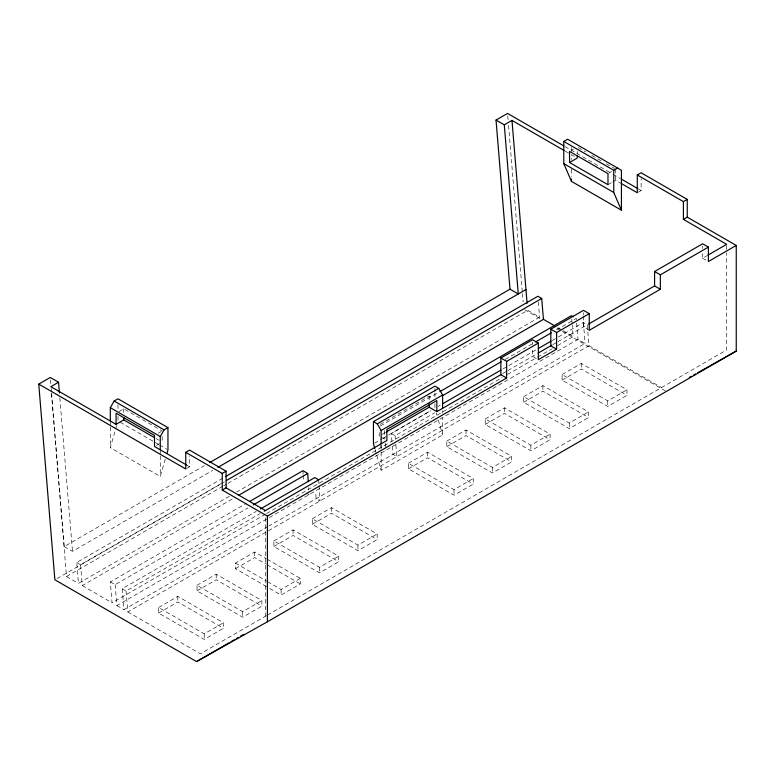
<?xml version="1.0" encoding="UTF-8"?>
<svg xmlns="http://www.w3.org/2000/svg" width="775" height="775" viewBox="0 0 775 775"><rect width="100%" height="100%" fill="white"/><g stroke="black" fill="none" stroke-linecap="round" stroke-linejoin="round"><path stroke-width="0.58" stroke-dasharray="3.88 2.91" d="M165.278 459.1L160.27 476.46L110.312 447.621L115.32 430.251M115.659 429.098L116.657 425.62M118.953 411.564L123.758 408.793L162.188 430.978M571.466 150.311L573.384 149.197M158.342 433.196L161.229 431.53M608.937 173.048L611.814 171.391M156.424 445.402L159.311 443.736M607.978 184.702L611.814 182.483M612.783 181.922L615.66 180.265L621.424 183.588M638.251 192.2L641.138 190.534L641.138 178.696M186.707 468.429L189.584 466.763L189.584 456.068M51.567 393.051L64.228 546.569L204.455 465.61M64.228 546.569L72.492 551.335L212.708 470.377M229.352 496.262L78.43 583.401L76.715 562.495L224.498 477.177M76.715 562.495L80.561 564.713L223.103 482.418M56.982 578.605L224.43 481.924M51.45 393.874L66.514 576.523L222.677 486.361M223.723 485.76L226.872 483.939M227.918 483.338L527.668 310.281L539.584 317.149L236.685 492.028M80.561 564.713L82.286 585.58L235.309 497.23M380.244 424.361L429.166 396.112L433.002 398.331M265.563 514.183L112.055 602.814L110.331 581.899L246.411 503.333M380.38 425.988L438.863 392.218M110.331 581.899L115.136 584.67L248.068 507.916M505.281 359.426L533.471 343.141M556.45 329.879L576.29 318.428L576.581 321.916M385.349 432.498L379.207 436.054L379.207 430.503M268.082 526.458L123.971 609.644L122.208 588.758L256.196 511.403M391.908 441.585L391.22 433.448L430.9 410.537M438.214 406.323L440.297 405.112M502.956 368.939L536.377 349.641M552.042 340.603L557.264 337.59M558.31 336.98L583.372 322.516L587.227 324.744L589 345.679L661.54 387.568M374.48 443.213L381.775 439.008M382.821 438.408L430.755 410.731M122.208 588.758L126.073 590.986L260.061 513.631M391.22 433.448L395.085 435.676L434.765 412.765M502.646 373.579L506.821 371.167M507.867 370.566L537.104 353.681M552.769 344.642L556.944 342.23M557.99 341.63L587.673 324.57M702.625 253.396L702.625 258.201L706.8 255.789M266.61 513.583L502.2 377.57M507.422 374.548L536.658 357.672M537.705 357.072L552.323 348.624M557.545 345.611L573.209 336.573L572.25 324.948M115.136 584.67L116.86 605.585L268.276 518.165M269.322 517.564L578.014 339.343L585.125 343.403L269.128 525.857M126.073 590.986L127.836 611.93L589 345.679M376.786 455.39L381.126 470.444L442.612 434.94L442.612 417.996M158.584 607.493L177.795 596.401L223.442 622.751L223.442 628.312L204.222 639.404L158.584 613.054L158.584 607.493L204.222 633.843L223.442 622.751M197.015 585.299L216.225 574.207L261.873 600.567L261.873 606.127L242.653 617.22L197.015 590.86L197.015 585.299L242.653 611.659L261.873 600.567M266.561 586.646L235.445 568.676L235.445 563.115L254.655 552.023L266.067 558.61M273.875 540.931L293.086 529.838L338.733 556.188L338.733 561.749L319.513 572.841L273.875 546.491L273.875 540.931L319.513 567.281L338.733 556.188M312.306 518.746L331.516 507.644L377.163 534.004L377.163 539.565L357.943 550.657L312.306 524.307L312.306 518.746L357.943 545.096L377.163 534.004M408.377 463.276L427.587 452.183L473.234 478.533L473.234 484.094L454.024 495.186L408.377 468.836L408.377 463.276L454.024 489.626L473.234 478.533M446.807 441.091L466.017 429.989L511.665 456.349L511.665 461.91L492.454 473.002L446.807 446.652L446.807 441.091L492.454 467.441L511.665 456.349M485.237 418.897L504.448 407.805L550.095 434.155L550.095 439.716L530.875 450.808L485.237 424.458L485.237 418.897L530.875 445.247L550.095 434.155M523.667 396.713L542.878 385.621L588.525 411.971L588.525 417.531L569.305 428.623L523.667 402.273L523.667 396.713L569.305 423.063L588.525 411.971M562.098 374.528L581.308 363.427L626.956 389.786L626.956 395.347L607.736 406.439L562.098 380.089L562.098 374.528L607.736 400.878L626.956 389.786M158.584 613.054L177.795 601.962L223.442 628.312M197.015 590.86L216.225 579.768L261.873 606.127M235.445 568.676L254.655 557.583L266.067 564.171M273.875 546.491L293.086 535.399L338.733 561.749M312.306 524.307L331.516 513.205L377.163 539.565M408.377 468.836L427.587 457.744L473.234 484.094M446.807 446.652L466.017 435.55L511.665 461.91M485.237 424.458L504.448 413.366L550.095 439.716M523.667 402.273L542.878 391.181L588.525 417.531M562.098 380.089L581.308 368.987L626.956 395.347M267.598 581.686L281.083 589.465L300.303 578.373L300.303 583.933L281.083 595.026L267.598 587.247M266.416 615.689L200.386 653.809L127.836 611.93M267.462 615.088L726.64 349.98L726.64 252.737M116.86 605.585L123.971 609.644M578.266 147.579L585.542 151.774M591.771 155.378L602.156 161.374M606.312 163.767L614.623 168.572M564.956 146.553L611.911 173.658M612.957 174.268L620.262 178.483M638.009 188.722L641.138 190.534M565.208 151.135L569.383 153.537M574.352 156.414L571.466 154.748L571.466 159.592M702.625 258.201L707.43 260.981M589.252 330.315L583.488 326.982L583.488 316.287M524.772 309.729L540.398 318.748M557.06 328.368L561.226 330.77M562.272 331.371L665.386 390.91M536.416 358.602L532.57 356.384L532.57 349.254M381.126 437.158L384.972 439.377M306.125 492.987L309.002 494.653L308.799 491.118M156.182 438.602L159.185 440.336M120.077 422.191L158.584 444.424M159.631 445.034L166.916 449.238M186.446 464.952L189.584 466.763M267.104 559.211L300.303 578.373M267.104 564.772L300.303 583.933M235.445 563.115L266.561 581.085M66.514 576.523L78.43 583.401M557.816 327.651L561.923 330.034M562.95 330.625L573.209 336.573M82.286 585.58L112.055 602.814M436.267 412.949L436.935 415.264M438.272 419.895L442.612 434.94M375.11 449.607L376.447 454.237M583.372 322.516L585.125 343.403M395.085 435.676L395.473 440.336M395.87 444.986L396.848 456.62L392.983 454.373L392.295 446.235M576.668 323.078L578.014 339.343M571.776 319.135L572.153 323.785M507.751 115.814L508.148 120.609M508.545 125.414L522.34 292.32M522.447 293.512L523.135 301.921M384.235 430.522L384.904 438.66M385.291 443.31L385.863 450.275M380.874 445.179L381.058 447.504M59.83 397.817L72.492 551.335M50.482 379.857L51.072 387.054M51.169 388.256L51.47 391.85M538.354 302.056L539.584 317.149M318.68 479.793L318.971 484.501M319.038 485.683L319.988 500.989L316.123 498.732L315.687 491.679M308.586 487.591L308.721 489.945M302.938 470.696L303.141 474.232M303.219 475.404L303.567 481.285M726.64 245.539L726.64 251.536M702.625 246.188L702.625 248.591M615.66 169.173L615.66 180.265M607.736 400.878L607.736 406.439M583.488 312.722L583.488 315.096M581.308 363.427L581.308 368.987M577.23 151.416L577.23 153.634M571.466 147.483L571.466 152.326M571.466 169.27L571.466 176.535M569.305 423.063L569.305 428.623M542.878 385.621L542.878 391.181M532.57 342.114L532.57 344.497M530.875 445.247L530.875 450.808M504.448 407.805L504.448 413.366M492.454 467.441L492.454 473.002M466.017 429.989L466.017 435.55M454.024 489.626L454.024 495.186M442.612 410.74L442.612 413.162M434.93 388.469L434.93 391.966M434.93 393.138L434.93 396.645M434.93 403.649L434.93 408.318M429.166 396.112L429.166 400.549M427.587 452.183L427.587 457.744M381.126 445.024L381.126 451.079M381.126 452.29L381.126 470.444M357.943 545.096L357.943 550.657M331.516 507.644L331.516 513.205M319.513 567.281L319.513 572.841M293.086 529.838L293.086 535.399M281.083 589.465L281.083 595.026M265.486 517.816L265.486 616.222M254.655 552.023L254.655 557.583M242.653 611.659L242.653 617.22M216.225 574.207L216.225 579.768M204.222 633.843L204.222 639.404M177.795 596.401L177.795 601.962M162.188 436.528L162.188 442.07M160.27 451.05L160.27 454.673M160.27 455.884L160.27 476.46M123.758 408.793L123.758 413.23M117.994 404.647L117.994 409.316M117.994 416.32L117.994 420.99M110.312 422.201L110.312 425.833M110.312 427.044L110.312 447.621"/><path stroke-width="1.16" d="M166.954 453.307L167.952 449.839L167.952 427.645L117.994 398.805L114.157 401.024L110.312 407.679L110.312 420.99M160.27 449.839L160.27 436.528L164.116 429.863L167.952 427.645M621.424 183.588L637.292 192.752L637.292 175.005L683.405 201.626L683.405 219.373L687.251 217.155L736.25 245.443L736.25 351.085L267.404 621.773L196.54 661.588L54.889 579.807L38.75 384.119L50.278 377.464L58.542 382.23L59.433 393.022M496.029 120.067L504.283 124.833L518.272 293.967L510.008 289.191L496.029 120.067L507.557 113.412L563.909 145.942M58.542 382.23L50.859 386.667L116.076 424.322L123.758 419.885L154.177 437.439M504.283 124.833L511.975 120.396L564.161 150.524M563.783 141.438L567.62 139.219L621.424 170.277L621.424 210.219L571.466 181.369L563.783 163.622L563.783 141.438L613.742 170.277L617.578 168.059M569.548 162.508L607.978 184.702L607.978 173.61L569.548 151.416L569.548 162.508L577.23 158.071L577.23 155.852M637.292 175.005L641.138 172.786L687.251 199.407L687.251 217.155M38.75 384.119L185.748 468.982L185.748 452.338L189.584 450.12L226.097 471.2L226.097 487.843L265.486 510.58M209.686 462.588L510.008 289.191M217.949 467.364L525.963 289.53L511.975 120.396M683.405 201.626L687.251 199.407M185.748 452.338L222.251 473.418L226.097 471.2M225.544 476.567L537.879 296.244L541.715 298.472L543.44 319.329L554.735 325.868M226.242 480.607L541.715 298.472M222.251 473.418L222.251 490.062L226.097 487.843M238.448 495.419L543.44 319.329M374.78 448.454L373.443 443.823L373.443 421.629L434.93 386.134L438.766 388.353L442.612 395.008L442.612 408.318M373.443 421.629L377.28 423.847L438.766 388.353M249.55 501.522L302.938 470.696L307.733 473.477L308.227 481.711M439.909 391.617L571.485 315.648L573.403 316.762M386.376 431.907L429.166 407.214L436.848 411.651L500.863 374.683L500.863 358.05L532.57 339.741L538.334 343.073L538.334 359.707L556.595 349.167L556.595 332.533L589.252 313.672L589.252 330.315L660.348 289.269L660.348 274.844L708.389 247.109L708.389 261.533L736.25 245.443M556.595 349.167L550.831 345.844L550.831 329.201L583.488 310.339L589.252 313.672M588.719 323.969L654.584 285.936L654.584 271.512L702.625 243.786L708.389 247.109M381.126 443.823L381.126 430.503L442.612 395.008M253.309 504.903L307.733 473.477M442.622 395.599L501.105 361.838M535.564 341.94L551.228 332.892M500.863 358.05L506.637 361.373L538.334 343.073M260.381 508.991L314.815 477.565L318.68 479.793M442.389 403.911L500.873 370.14M538.46 348.44L550.996 341.203M264.246 511.219L386.89 440.491L386.89 429.398L436.848 400.549L436.848 411.651M538.15 353.08L551.722 345.243M707.846 255.188L726.64 244.338L683.405 219.373M222.251 490.062L267.404 516.131L506.637 378.016L506.637 361.373M196.54 661.588L228.983 642.863M231.076 641.652L234.215 639.84M236.307 638.629L238.4 637.418M240.492 636.217L243.631 634.405M689.353 377.435L691.436 376.272M693.518 375.1L695.611 373.928M697.694 372.756L736.25 351.085M621.308 179.083L636.963 188.122M563.783 163.622L613.742 192.462L621.424 210.219M654.584 271.512L660.348 274.844M654.584 285.936L660.348 289.269M550.831 329.201L556.595 332.533M500.863 374.683L506.637 378.016M114.157 401.024L164.116 429.863M110.312 407.679L160.27 436.528M186.446 464.952L154.506 446.507L154.506 435.414L116.076 413.23L116.076 424.322M377.28 423.847L381.126 430.503M525.963 289.53L527.097 303.364M613.742 170.277L613.742 192.462M571.466 178.947L571.466 181.369M429.166 403.882L429.166 407.214M267.404 516.131L267.404 621.773M123.758 417.667L123.758 419.885"/></g></svg>
